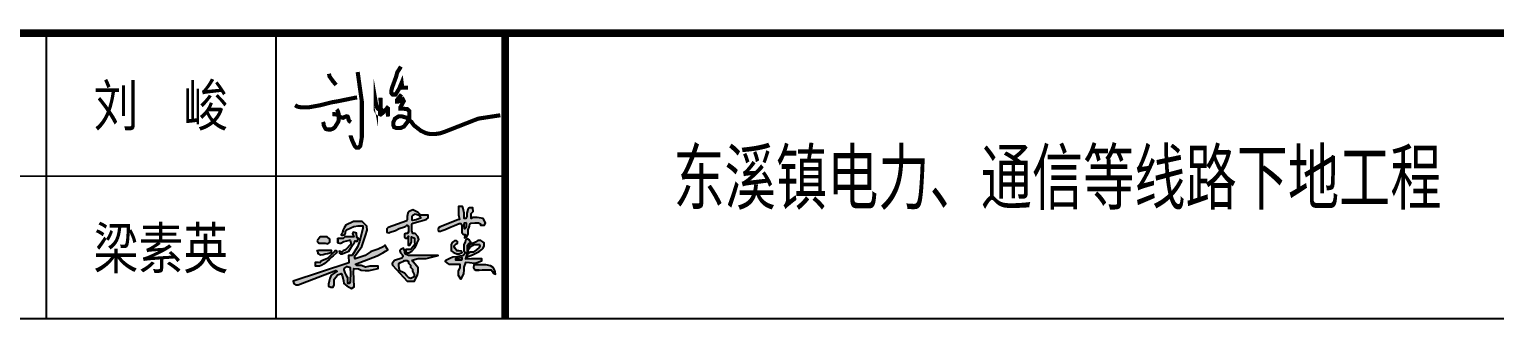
# Model space of a CAD drawing. Extents: x 1191 to 1768, y 184 to 583.
# Drawn here: x 1550 to 1632, y 184.1 to 200.5 of the extents above; entities that cross this region are included whole.
import ezdxf
from ezdxf.enums import TextEntityAlignment as Align

# ---------------------------------------------------------------- set-up
doc = ezdxf.new("R2010")
doc.units = 0
doc.header["$LTSCALE"] = 0.125
for name, color, linetype in [('pp-com', 7, 'Continuous'), ('PUB_TITLE', 4, 'Continuous'), ('TK', 7, 'Continuous')]:
    doc.layers.add(name, color=color, linetype=linetype)
doc.styles.add('统一文字', font='', dxfattribs={"width": 0.8})
doc.styles.get('统一文字').set_extended_font_data('SimSun')

# ---------------------------------------------------------------- blocks, each defined once
blk = doc.blocks.new('lsy')
h = blk.add_hatch(color=256)
h.dxf.hatch_style = 1
h.paths.add_polyline_path([(271583.4159265562, 16899.30655521783), (271591.7000793276, 16888.51000448217), (271602.1451455344, 16888.51000448217), (271620.8743645126, 16888.51000448217), (271632.3998874368, 16885.99056571705), (271642.1246491651, 16892.82862477645), (271642.1246491651, 16906.86428688891), (271629.8788217625, 16917.66083762457), (271612.2300595019, 16917.66083762457), (271598.1834709031, 16917.66083762457), (271583.4159265562, 16899.30655521783)], flags=17)
h.paths.add_polyline_path([(271591.6883564699, 16857.05750515609), (271639.3346090336, 16855.91865686409), (271648.2424343113, 16855.7057406103), (271648.2424343113, 16850.90725667961), (271648.2424343113, 16844.30129349901), (271630.6714171967, 16839.97331921465), (271621.2744526841, 16837.65872237052), (271611.7248021776, 16835.30651694342), (271599.2111747611, 16833.36735603405), (271588.4964828274, 16839.06218211859), (271588.4964828274, 16845.21243059507), (271584.1655381788, 16855.46294215997), (271591.6883564699, 16857.05750515609)], flags=17)
h.paths.add_polyline_path([(271590.4587589517, 16800.69094556867), (271599.2847682566, 16799.22119987762), (271600.5747540673, 16806.96772829945), (271619.8785728784, 16815.0215506808), (271634.5225863409, 16821.13123729422), (271656.6916023916, 16842.85931746603), (271662.3426710708, 16848.9399956413), (271667.419484548, 16854.40276218392), (271671.6154515079, 16854.40276218392), (271674.8034175312, 16848.50561972702), (271670.8912394102, 16842.71433061978), (271657.4158144893, 16830.55297426926), (271649.7021279451, 16823.591495029), (271638.4248722291, 16813.41395137282), (271615.3685290149, 16793.28024692915), (271605.6326956988, 16787.48983475851), (271594.043348327, 16782.39454097557), (271584.5393670853, 16782.39454097557), (271575.2678891878, 16782.39454097557), (271575.2678891878, 16790.73245388159), (271575.2678891878, 16796.75437730667), (271575.2678891878, 16800.92333375971), (271590.4587589517, 16800.69094556867)], flags=17)
h.paths.add_polyline_path([(271679.3538401267, 16912.11070607411), (271679.433620686, 16901.51672768604), (271679.5134012453, 16890.92274929798), (271687.3253833596, 16888.8517174322), (271693.22458586, 16888.8517174322), (271706.6172995072, 16896.65791446477), (271720.4880452405, 16900.16273762222), (271732.6049212086, 16901.91514920094), (271735.7935385018, 16901.91514920094), (271739.460187881, 16889.01102757576), (271739.460187881, 16884.39132572582), (271713.8131803227, 16857.13642944739), (271703.8253055661, 16852.78594712442), (271697.9345695741, 16846.89994886768), (271685.1286500815, 16851.25043119065), (271687.1775450986, 16842.54946654465), (271691.2753351331, 16838.96659603249), (271698.4464676935, 16838.96659603249), (271717.911621627, 16847.15601434605), (271729.7946239397, 16852.15545473537), (271739.6809683676, 16867.37291002716), (271747.5208414617, 16879.44035509488), (271755.3836798271, 16891.54314922315), (271759.1461223012, 16900.12941403256), (271765.1222167586, 16897.51073034241), (271768.9362334631, 16895.83945432608), (271775.2455572284, 16910.23795343673), (271766.4572385653, 16914.08893452662), (271765.8047054721, 16934.42172628397), (271749.669494394, 16938.77220860694), (271746.5961518682, 16931.60675989476), (271751.4624403515, 16922.64972977043), (271753.6374985493, 16918.64625528144), (271737.6320733503, 16918.04318196903), (271722.5213097808, 16918.04318196903), (271711.2523871861, 16918.04318196903), (271704.0812546258, 16910.8777332569), (271696.3975726762, 16910.8777332569), (271688.2019926073, 16910.8777332569), (271678.9869665286, 16910.8777332569), (271679.433620686, 16901.51672768604), (271679.5134012453, 16890.92274929798)], flags=17)
h.paths.add_polyline_path([(271702.666045194, 16924.95753451006), (271711.7655878452, 16929.28024717496), (271714.599914328, 16934.64622204582), (271714.599914328, 16944.18583036476), (271719.3730712197, 16950.44598822464), (271739.0642157988, 16960.1346757604), (271753.3849890136, 16965.79880906502), (271772.3297783195, 16968.63072956121), (271786.2031291322, 16968.63072956121), (271794.5569677801, 16968.63072956121), (271794.5569677801, 16956.55735917983), (271779.2026292784, 16896.49597351154), (271769.5775118406, 16871.49041953473), (271744.7901805132, 16831.97185763926), (271735.406032928, 16831.97185763926), (271728.4276762497, 16831.97185763926), (271730.5625388901, 16797.86925599916), (271472.5365795828, 16712.33900153294), (271476.5627299314, 16702.38547915308), (271487.1745212252, 16696.46264956036), (271496.2571308598, 16696.46264956036), (271661.0915816466, 16759.22821529792), (271667.7852823794, 16761.77703874691), (271675.5263270891, 16757.27264674718), (271662.8037701401, 16749.69386859844), (271648.4262278875, 16741.12922208172), (271642.4965242621, 16724.75788492284), (271639.5605996792, 16712.77893137879), (271636.2993511191, 16699.47261376273), (271636.3797976245, 16690.0428892448), (271646.6561849344, 16685.64242153731), (271657.1767984463, 16685.64242153731), (271661.5806853205, 16695.42143353977), (271661.5806853205, 16709.11187495594), (271661.5806853205, 16722.55765106913), (271671.1224402148, 16733.55882033776), (271678.0248592259, 16741.51696648018), (271686.2918180728, 16745.04902790015), (271695.0995918214, 16749.20512261684), (271699.3427673969, 16740.21280338636), (271704.6419979855, 16714.00108864496), (271707.0471958238, 16702.10419935489), (271720.5447057194, 16691.26533882314), (271741.8308102149, 16679.04171997611), (271754.8418797172, 16686.115967285), (271752.0466294267, 16757.61289813626), (271752.5396407198, 16767.47346523975), (271752.7640060538, 16771.96092721494), (271774.2503731719, 16770.67808377813), (271786.8322558286, 16763.28258537245), (271804.5949903168, 16761.80348569131), (271823.3450499309, 16761.5570665152), (271843.081783401, 16766.48720391083), (271865.8936744357, 16772.18550029941), (271865.8936744357, 16782.01745825051), (271842.8349521196, 16782.01745825051), (271827.0455653434, 16782.01745825051), (271806.5689892987, 16777.08732085489), (271786.092413254, 16784.72923843667), (271767.5891849214, 16784.72923843667), (271761.4210079639, 16792.12444453011), (271861.2789148939, 16830.50825050421), (271887.0392434099, 16843.57606695575), (271899.720770357, 16851.89205644757), (271909.9083717492, 16858.57263887883), (271896.5387760054, 16878.96069839514), (271888.6244342783, 16871.29603192839), (271866.034487499, 16860.20804593933), (271842.6519452856, 16852.68393017014), (271830.4153117628, 16848.74638367028), (271805.3986573388, 16831.30012422678), (271778.0531379544, 16822.58805171761), (271759.1297708972, 16816.5592122722), (271755.6056166415, 16827.62085442588), (271789.1514278427, 16873.72368466592), (271806.5891786648, 16924.80757835659), (271814.591741358, 16948.25108698606), (271813.3265654903, 16967.97127326071), (271798.662573053, 16981.43546504184), (271790.8996736857, 16988.56320779717), (271771.3170536686, 16988.56320548151), (271751.1048925363, 16988.5632030914), (271716.2293915477, 16971.9315188101), (271708.6994092879, 16959.25949306373), (271703.6983687909, 16950.84336248707), (271700.8001570107, 16939.06101305061), (271699.4816877121, 16933.70092649533), (271694.7101324379, 16927.82687096659), (271697.6304110776, 16925.45469881447), (271702.666045194, 16924.95753451006)])
h.paths.add_polyline_path([(271708.2878067288, 16773.68714546144), (271706.7377844336, 16764.65528341645), (271710.8700917712, 16752.26913899183), (271715.5188561173, 16742.97945759533), (271724.3044866903, 16729.77454672672), (271724.3044866903, 16711.45300328522), (271724.3044866903, 16704.22763057414), (271733.0849071042, 16704.22763057414), (271737.2172144419, 16711.96922661265), (271737.2172144419, 16724.09725937358), (271738.7665854673, 16741.38664847234), (271738.5086825981, 16755.57928223081), (271738.3161505216, 16766.17450071855), (271738.1562637149, 16774.97321977417), (271722.7551156649, 16779.83564006479), (271717.3319914409, 16779.83564006479), (271708.2878067288, 16773.68714546144)], flags=16)
h.paths.add_polyline_path([(271911.4800991653, 16960.40301835077), (271905.1784118841, 16955.15542991686), (271905.1784118841, 16947.54654361255), (271905.1784118841, 16938.88825654634), (271914.8940558342, 16936.00225829496), (271920.933281357, 16940.20015365479), (271945.3532964765, 16947.54654361255), (271961.8962024946, 16956.99202740629), (271987.3667159175, 16964.6009137106), (271993.7495844202, 16966.50768802352), (271998.3953199295, 16972.47229636146), (272005.4612393638, 16966.96876772016), (272005.4612393638, 16953.31883242744), (272005.4612393638, 16940.98735038232), (272000.2332035083, 16932.85376369709), (271993.6684031988, 16932.85376369709), (271986.5786793725, 16929.70526909915), (271986.5786793725, 16918.42318781599), (271991.5680578616, 16911.60149823921), (272001.5461635702, 16911.60149823921), (272006.0099672727, 16921.04698203295), (272003.7780654214, 16916.32424013608), (272003.7780654214, 16899.00751984754), (272003.9096219355, 16889.29953970719), (272004.038176275, 16879.81309972698), (272011.8107471238, 16879.91842877702), (272019.1389166217, 16893.75993141363), (272019.1389166217, 16906.3539098053), (272019.1389166217, 16918.16069146938), (272019.1389166217, 16918.16069146938), (272033.3183642744, 16911.3390018926), (272033.3183642744, 16903.46791155392), (272033.3183642744, 16893.4977273792), (272034.1064008194, 16883.00255051139), (272020.1894149252, 16865.82862472767), (272015.5824515651, 16860.1435110517), (272004.4345454523, 16859.53163553181), (271993.0194647133, 16858.90509558869), (271993.0194647133, 16851.13584481215), (271991.5680578616, 16844.05165888881), (272006.5348907895, 16844.05165888881), (272020.714338442, 16851.13584481215), (272035.4193608814, 16866.87831780175), (272041.1961246457, 16877.63569870399), (272046.1848518651, 16889.44248036807), (272053.0423062118, 16905.67196389798), (272048.026643063, 16919.42698787624), (272036.2106537758, 16933.59506741079), (272025.7069732806, 16933.59506741079), (272021.2431695781, 16945.92684176803), (272021.2431695781, 16976.71579242294), (272027.5500670183, 16981.17618412932), (272041.7295146708, 16985.11187545478), (272086.3657930066, 16997.50125886037), (272096.871883461, 17006.10164456611), (272096.871883461, 17017.90842623025), (272083.2173593252, 17017.90842623025), (272070.8764465212, 17017.90842623025), (272062.473762633, 17017.90842623025), (272049.6072750423, 17030.50240462186), (272037.2657109683, 17036.53718978335), (272025.7525017155, 17042.16692552382), (272009.1692774216, 17035.22529267485), (272002.8675901404, 17027.35391002399), (271998.6662481963, 17012.13642972754), (271998.6662481963, 16999.0177509549), (271997.0908263759, 16991.40886465058), (271911.4800991653, 16960.40301835077)])
h.paths.add_polyline_path([(272035.7410881981, 17022.34660221019), (272025.084359283, 17017.07416724012), (272020.9461905165, 17009.83768666582), (272020.9461905165, 17002.60091377929), (272020.9461905165, 16997.22529260616), (272025.084359283, 16995.05428997142), (272040.8105728815, 16998.05224379152), (272051.9844100749, 17003.42815727682), (272062.8482428094, 17005.70234611462), (272059.2271823212, 17012.83564048586), (272050.3295333303, 17017.6944537072), (272041.3283324298, 17021.41617250961), (272035.7410881981, 17022.34660221019)], flags=16)
h.paths.add_polyline_path([(271988.7558745545, 16851.20833823527), (271984.9010081823, 16859.91602606158), (271982.5809927305, 16865.1566669441), (271970.3416702112, 16859.73835685553), (271966.1314104719, 16853.21769222897), (271968.980064892, 16844.0078120603), (271975.5162093271, 16836.13730634598), (271979.6813752509, 16831.12181708771), (271979.6813752509, 16825.42026452598), (271974.3432722877, 16819.55940511759), (271940.2323614732, 16808.0180429219), (271929.9390411467, 16794.30480115494), (271932.0836728351, 16787.01950444491), (271999.8776101581, 16712.28960077284), (272012.7440977488, 16712.28960077284), (272026.8974946066, 16712.28960077284), (272033.7592739777, 16712.28960077284), (272047.4834839898, 16742.28784695396), (272050.4858380996, 16757.28697004449), (272050.4858380996, 16773.99991950468), (272036.3330925117, 16791.57051293016), (272027.3051945223, 16802.7786226269), (272021.8489815575, 16809.55249551615), (272021.8489815575, 16809.55249551615), (272050.0573025238, 16817.28317009442), (272086.5121336076, 16817.28317009442), (272142.2673473472, 16831.42494153185), (272005.0239446865, 16831.42494153185), (271991.0945846647, 16837.95782666502), (271987.8063230811, 16843.36326368147), (271987.8063230811, 16846.54303568375), (271988.7558745545, 16851.20833823527)])
h.paths.add_polyline_path([(271982.6625936323, 16805.25890816102), (271988.3078008826, 16807.86224052467), (271998.296326909, 16807.86224052467), (272005.9487479047, 16803.74882338772), (272005.9487479047, 16796.93941092293), (272014.6718565699, 16787.40623347217), (272014.6718565699, 16778.14549098251), (272023.9400781179, 16768.61231353175), (272023.9400781179, 16759.07913608104), (272032.1180739003, 16743.55385104858), (272032.1180739003, 16732.93093375373), (272016.8529593711, 16724.75963879598), (272006.4938607875, 16729.1177212359), (271998.0436341987, 16737.5614511547), (271986.1844826529, 16749.4114851941), (271974.0554110043, 16755.53835852421), (271965.5566967423, 16759.8313948967), (271962.6067379248, 16773.78740854259), (271960.4262863935, 16786.31678594026), (271960.4262863935, 16793.94321097597), (271967.7862872166, 16798.57372837694), (271982.6625936323, 16805.25890816102), (271985.4851972574, 16806.56057434285)], flags=16)
h.paths.add_polyline_path([(272151.399453492, 16963.94818059047), (272144.6920250805, 16960.03850504995), (272142.1768208349, 16951.10222909105), (272143.2950512051, 16943.56232846359), (272143.2950512051, 16943.56232846359), (272152.5176838622, 16943.56232846359), (272160.6227374189, 16946.91339540912), (272174.0251037387, 16952.45465759224), (272191.3040453608, 16959.59870540368), (272202.5687426633, 16964.25613974601), (272217.3309187246, 16970.35962072823), (272239.6162119021, 16979.57356469735), (272246.9811224426, 16979.57356469735), (272252.2909257088, 16973.44277283212), (272252.2909257088, 16959.75934690854), (272252.2909257088, 16937.69796130888), (272259.8371897153, 16928.76168535004), (272267.6621972271, 16928.76168535004), (272264.0294138812, 16912.56495921727), (272274.0902308635, 16917.870717777), (272281.0777053198, 16931.83359415416), (272281.0777053198, 16949.9853042133), (272287.2256929112, 16967.8575638188), (272288.9027128316, 16977.07299791905), (272294.2125160978, 16981.54128205456), (272311.8202483565, 16982.09959833737), (272328.9392306848, 16982.64241705125), (272338.6499620024, 16978.74853139184), (272338.6499620024, 16971.76723935932), (272356.8158325413, 16971.76723935932), (272361.5668462573, 16982.93736507377), (272350.9465884551, 17002.76460860565), (272322.7199009339, 17006.95344228757), (272301.1999905542, 17006.95344228757), (272294.4925621427, 17003.04376674705), (272294.4925621427, 17016.019797171), (272294.4925621427, 17025.79383986624), (272303.4468716125, 17035.00927396648), (272302.0492464672, 17052.60237543058), (272285.8532726777, 17051.31574042386), (272279.9705465375, 17043.66639178392), (272275.4989275965, 17027.74853148038), (272275.4989275965, 17012.66873022541), (272270.7479138804, 17002.61552938877), (272262.0840707736, 17002.61552938877), (272262.0840707736, 17028.02798193396), (272257.6124518327, 17048.97215034364), (272255.5108976351, 17058.81540971279), (272236.6513310032, 17058.81540971279), (272236.6513310032, 17049.80991708004), (272236.6513310032, 17036.40564929787), (272236.6513310032, 17019.09170597512), (272240.564160394, 16998.42669570685), (272232.5285535692, 16996.9051886692), (272151.399453492, 16963.94818059047)])
h.paths.add_polyline_path([(272272.7375433393, 16982.16939608482), (272262.8271696976, 16981.78331654787), (272260.7346395989, 16974.301293734), (272260.2943811655, 16967.69942292402), (272263.0472989142, 16956.25627762423), (272267.3417724501, 16956.25627762423), (272270.9758583357, 16960.54742057261), (272272.7375433393, 16968.46966554457), (272272.7375433393, 16975.51175851253), (272272.7375433393, 16982.16939608482), (272272.7375433393, 16982.16939608482)], flags=16)
h.paths.add_polyline_path([(272226.3951330593, 16899.72982326889), (272217.4785972422, 16898.93034942937), (272213.5918186462, 16896.41734153242), (272206.5046998994, 16891.50591211696), (272201.8181619007, 16882.59652887954), (272201.8181619007, 16877.11392144492), (272201.857238093, 16853.28667790577), (272211.5110114052, 16847.44043410686), (272218.1181174157, 16843.43922636216), (272229.3564571672, 16839.25569278834), (272239.8881422668, 16839.25569278834), (272253.637751804, 16845.10193658731), (272250.712923692, 16851.98075414731), (272238.1329699619, 16852.70205352589), (272227.9514317536, 16853.28583446343), (272221.1654359874, 16863.5176045539), (272215.6530794809, 16871.82901033324), (272215.6530794809, 16876.96396529145), (272220.2875242, 16881.64096033061), (272225.5530411149, 16885.14899892214), (272231.8302604245, 16889.33106270458), (272231.8302604245, 16895.67223776027), (272226.3951330593, 16899.72982326889)], flags=17)
h.paths.add_polyline_path([(272271.4721259782, 16907.12561398675), (272278.0831664486, 16908.22646169405), (272285.2445299607, 16903.45592675416), (272291.3045961195, 16895.56583612307), (272293.5084933662, 16891.52929709211), (272285.264398874, 16887.02812987581), (272285.264398874, 16887.02812987581), (272276.6139016173, 16877.03382790484), (272275.8792692017, 16867.12561391445), (272275.7268720518, 16841.92362614599), (272275.7268720518, 16841.92362614599), (272275.7268720518, 16841.92362614599), (272268.8917947454, 16816.92421072518), (272268.8917947454, 16816.92421072518), (272296.3714757234, 16817.81956296298), (272319.0721383809, 16817.81956296298), (272342.6682971124, 16817.81956296298), (272342.6682971124, 16817.81956296298), (272342.6682971124, 16806.17998387152), (272322.6560764864, 16797.5249122394), (272309.5141017398, 16795.43575701781), (272287.4106535549, 16798.12181373127), (272268.8917947454, 16799.91251820687), (272268.8917947454, 16799.91251820687), (272261.0166394534, 16777.07416680636), (272260.4168199014, 16763.88737929345), (272259.5174162082, 16747.70380720927), (272250.219236246, 16728.82307054842), (272247.0289554612, 16722.3449370194), (272236.1224998672, 16739.91164116183), (272236.1224998672, 16748.00342720398), (272236.1224998672, 16759.69182243117), (272244.2203894553, 16776.17501451005), (272244.2203894553, 16789.96104201232), (272207.3285562875, 16789.96104201232), (272195.330862706, 16789.96104201232), (272184.5334594985, 16798.3527403613), (272174.6292606186, 16806.05024389906), (272178.2432423066, 16810.70027013301), (272178.2432423066, 16810.70027013301), (272196.8307372211, 16819.33140160941), (272210.6557639843, 16825.75107377106), (272230.4232372175, 16826.82394766214), (272243.3203344922, 16829.52111223876), (272253.1639024545, 16831.57969350322), (272258.017541693, 16833.41734141856), (272267.9155412072, 16845.70468432293), (272262.2185432892, 16850.29386874333), (272262.2185432892, 16860.38986412151), (272262.2185432892, 16881.06919768709), (272269.4154157225, 16894.66492995369), (272271.4721259782, 16907.12561398675)])
h.paths.add_polyline_path([(272249.4194768433, 16820.36267901555), (272232.4493377893, 16817.51701984642), (272222.8866476825, 16815.9134880959), (272222.2439388953, 16812.06247438199), (272230.4317037259, 16811.46966526081), (272243.4857570397, 16811.46966526081), (272251.31792852, 16811.46966526081), (272253.3355625834, 16815.85697891971), (272253.3355625834, 16820.87816369285), (272249.4194768433, 16820.36267901555)], flags=16)
h.paths.add_polyline_path([(272274.0205449871, 16823.90930281614), (272300.4562403605, 16835.01365828788), (272306.4508496976, 16837.5317033801), (272322.6443536287, 16845.12649081124), (272332.3008696211, 16849.65541713874), (272344.4436587834, 16858.74034643365), (272350.8664822608, 16864.96367295762), (272355.3433113607, 16876.24341574323), (272355.3433113607, 16890.63511410309), (272347.9468394247, 16895.30246283999), (272339.4733054188, 16900.64946321823), (272325.5639964648, 16900.64946321823), (272314.0801548123, 16893.16332223394), (272298.1201353296, 16886.16215297254), (272288.159097928, 16881.79255248781), (272286.8316746387, 16876.82687087439), (272279.8800200252, 16870.95958059776), (272277.5224230887, 16836.94116486836), (272274.0205449871, 16823.90930281614)])
h.paths.add_polyline_path([(272285.0198418549, 16864.29077029636), (272288.2742374051, 16869.07270541164), (272301.4826416786, 16877.48866567243), (272309.3056639037, 16882.47323782835), (272321.7736058098, 16883.22704627324), (272333.4508746144, 16883.22704627324), (272335.5564301104, 16875.76723918581), (272332.3020345602, 16868.11625992617), (272319.0936302867, 16857.97887317883), (272304.3913582562, 16846.69495011352), (272290.1883195589, 16846.69495011352), (272281.956919647, 16843.05925900396), (272281.956919647, 16843.05925900396), (272280.2343108357, 16852.04932040576), (272280.2343108357, 16857.40506434994), (272285.0198418549, 16864.29077029636), (272285.0198418549, 16864.29077029636)], flags=16)
h.paths.add_polyline_path([(272315.6562279025, 16763.40535649227), (272331.6175499247, 16764.36209428991), (272346.2872739203, 16765.24141239452), (272364.1790897138, 16765.3191243998), (272379.1823937544, 16765.3191243998), (272386.8439325283, 16765.3191243998), (272392.5900866087, 16757.6637604573), (272398.1444858056, 16750.26386363253), (272406.6366752075, 16745.54245087679), (272406.6366752075, 16745.54245087679), (272404.0823947696, 16762.44832638238), (272396.7399782329, 16775.5263737606), (272383.9711811231, 16783.50065030233), (272361.9439315132, 16787.96630362811), (272335.7674415489, 16787.96630362811), (272312.7828252273, 16787.96630362811), (272307.6749156213, 16787.96630362811), (272306.079304435, 16775.20746116136), (272307.9946891285, 16769.14666021499), (272315.6562279025, 16763.40535649227), (272331.6175499247, 16764.36209428991)])
for points in [[(272151.399453492, 16963.94818059047), (272144.6920250805, 16960.03850504995), (272142.1768208349, 16951.10222909105), (272143.2950512051, 16943.56232846359), (272143.2950512051, 16943.56232846359), (272152.5176838622, 16943.56232846359), (272160.6227374189, 16946.91339540912), (272174.0251037387, 16952.45465759224), (272191.3040453608, 16959.59870540368), (272202.5687426633, 16964.25613974601), (272217.3309187246, 16970.35962072823), (272239.6162119021, 16979.57356469735), (272246.9811224426, 16979.57356469735), (272252.2909257088, 16973.44277283212), (272252.2909257088, 16959.75934690854), (272252.2909257088, 16937.69796130888), (272259.8371897153, 16928.76168535004), (272267.6621972271, 16928.76168535004), (272264.0294138812, 16912.56495921727), (272274.0902308635, 16917.870717777), (272281.0777053198, 16931.83359415416), (272281.0777053198, 16949.9853042133), (272287.2256929112, 16967.8575638188), (272288.9027128316, 16977.07299791905), (272294.2125160978, 16981.54128205456), (272311.8202483565, 16982.09959833737), (272328.9392306848, 16982.64241705125), (272338.6499620024, 16978.74853139184), (272338.6499620024, 16971.76723935932), (272356.8158325413, 16971.76723935932), (272361.5668462573, 16982.93736507377), (272350.9465884551, 17002.76460860565), (272322.7199009339, 17006.95344228757), (272301.1999905542, 17006.95344228757), (272294.4925621427, 17003.04376674705), (272294.4925621427, 17016.019797171), (272294.4925621427, 17025.79383986624), (272303.4468716125, 17035.00927396648), (272302.0492464672, 17052.60237543058), (272285.8532726777, 17051.31574042386), (272279.9705465375, 17043.66639178392), (272275.4989275965, 17027.74853148038), (272275.4989275965, 17012.66873022541), (272270.7479138804, 17002.61552938877), (272262.0840707736, 17002.61552938877), (272262.0840707736, 17028.02798193396), (272257.6124518327, 17048.97215034364), (272255.5108976351, 17058.81540971279), (272236.6513310032, 17058.81540971279), (272236.6513310032, 17049.80991708004), (272236.6513310032, 17036.40564929787), (272236.6513310032, 17019.09170597512), (272240.564160394, 16998.42669570685), (272232.5285535692, 16996.9051886692), (272151.399453492, 16963.94818059047)], [(271702.666045194, 16924.95753451006), (271711.7655878452, 16929.28024717496), (271714.599914328, 16934.64622204582), (271714.599914328, 16944.18583036476), (271719.3730712197, 16950.44598822464), (271739.0642157988, 16960.1346757604), (271753.3849890136, 16965.79880906502), (271772.3297783195, 16968.63072956121), (271786.2031291322, 16968.63072956121), (271794.5569677801, 16968.63072956121), (271794.5569677801, 16956.55735917983), (271779.2026292784, 16896.49597351154), (271769.5775118406, 16871.49041953473), (271744.7901805132, 16831.97185763926), (271735.406032928, 16831.97185763926), (271728.4276762497, 16831.97185763926), (271730.5625388901, 16797.86925599916), (271472.5365795828, 16712.33900153294), (271476.5627299314, 16702.38547915308), (271487.1745212252, 16696.46264956036), (271496.2571308598, 16696.46264956036), (271661.0915816466, 16759.22821529792), (271667.7852823794, 16761.77703874691), (271675.5263270891, 16757.27264674718), (271662.8037701401, 16749.69386859844), (271648.4262278875, 16741.12922208172), (271642.4965242621, 16724.75788492284), (271639.5605996792, 16712.77893137879), (271636.2993511191, 16699.47261376273), (271636.3797976245, 16690.0428892448), (271646.6561849344, 16685.64242153731), (271657.1767984463, 16685.64242153731), (271661.5806853205, 16695.42143353977), (271661.5806853205, 16709.11187495594), (271661.5806853205, 16722.55765106913), (271671.1224402148, 16733.55882033776), (271678.0248592259, 16741.51696648018), (271686.2918180728, 16745.04902790015), (271695.0995918214, 16749.20512261684), (271699.3427673969, 16740.21280338636), (271704.6419979855, 16714.00108864496), (271707.0471958238, 16702.10419935489), (271720.5447057194, 16691.26533882314), (271741.8308102149, 16679.04171997611), (271754.8418797172, 16686.115967285), (271752.0466294267, 16757.61289813626), (271752.5396407198, 16767.47346523975), (271752.7640060538, 16771.96092721494), (271774.2503731719, 16770.67808377813), (271786.8322558286, 16763.28258537245), (271804.5949903168, 16761.80348569131), (271823.3450499309, 16761.5570665152), (271843.081783401, 16766.48720391083), (271865.8936744357, 16772.18550029941), (271865.8936744357, 16782.01745825051), (271842.8349521196, 16782.01745825051), (271827.0455653434, 16782.01745825051), (271806.5689892987, 16777.08732085489), (271786.092413254, 16784.72923843667), (271767.5891849214, 16784.72923843667), (271761.4210079639, 16792.12444453011), (271861.2789148939, 16830.50825050421), (271887.0392434099, 16843.57606695575), (271899.720770357, 16851.89205644757), (271909.9083717492, 16858.57263887883), (271896.5387760054, 16878.96069839514), (271888.6244342783, 16871.29603192839), (271866.034487499, 16860.20804593933), (271842.6519452856, 16852.68393017014), (271830.4153117628, 16848.74638367028), (271805.3986573388, 16831.30012422678), (271778.0531379544, 16822.58805171761), (271759.1297708972, 16816.5592122722), (271755.6056166415, 16827.62085442588), (271789.1514278427, 16873.72368466592), (271806.5891786648, 16924.80757835659), (271814.591741358, 16948.25108698606), (271813.3265654903, 16967.97127326071), (271798.662573053, 16981.43546504184), (271790.8996736857, 16988.56320779717), (271771.3170536686, 16988.56320548151), (271751.1048925363, 16988.5632030914), (271716.2293915477, 16971.9315188101), (271708.6994092879, 16959.25949306373), (271703.6983687909, 16950.84336248707), (271700.8001570107, 16939.06101305061), (271699.4816877121, 16933.70092649533), (271694.7101324379, 16927.82687096659), (271697.6304110776, 16925.45469881447), (271702.666045194, 16924.95753451006)], [(271911.4800991653, 16960.40301835077), (271905.1784118841, 16955.15542991686), (271905.1784118841, 16947.54654361255), (271905.1784118841, 16938.88825654634), (271914.8940558342, 16936.00225829496), (271920.933281357, 16940.20015365479), (271945.3532964765, 16947.54654361255), (271961.8962024946, 16956.99202740629), (271987.3667159175, 16964.6009137106), (271993.7495844202, 16966.50768802352), (271998.3953199295, 16972.47229636146), (272005.4612393638, 16966.96876772016), (272005.4612393638, 16953.31883242744), (272005.4612393638, 16940.98735038232), (272000.2332035083, 16932.85376369709), (271993.6684031988, 16932.85376369709), (271986.5786793725, 16929.70526909915), (271986.5786793725, 16918.42318781599), (271991.5680578616, 16911.60149823921), (272001.5461635702, 16911.60149823921), (272006.0099672727, 16921.04698203295), (272003.7780654214, 16916.32424013608), (272003.7780654214, 16899.00751984754), (272003.9096219355, 16889.29953970719), (272004.038176275, 16879.81309972698), (272011.8107471238, 16879.91842877702), (272019.1389166217, 16893.75993141363), (272019.1389166217, 16906.3539098053), (272019.1389166217, 16918.16069146938), (272019.1389166217, 16918.16069146938), (272033.3183642744, 16911.3390018926), (272033.3183642744, 16903.46791155392), (272033.3183642744, 16893.4977273792), (272034.1064008194, 16883.00255051139), (272020.1894149252, 16865.82862472767), (272015.5824515651, 16860.1435110517), (272004.4345454523, 16859.53163553181), (271993.0194647133, 16858.90509558869), (271993.0194647133, 16851.13584481215), (271991.5680578616, 16844.05165888881), (272006.5348907895, 16844.05165888881), (272020.714338442, 16851.13584481215), (272035.4193608814, 16866.87831780175), (272041.1961246457, 16877.63569870399), (272046.1848518651, 16889.44248036807), (272053.0423062118, 16905.67196389798), (272048.026643063, 16919.42698787624), (272036.2106537758, 16933.59506741079), (272025.7069732806, 16933.59506741079), (272021.2431695781, 16945.92684176803), (272021.2431695781, 16976.71579242294), (272027.5500670183, 16981.17618412932), (272041.7295146708, 16985.11187545478), (272086.3657930066, 16997.50125886037), (272096.871883461, 17006.10164456611), (272096.871883461, 17017.90842623025), (272083.2173593252, 17017.90842623025), (272070.8764465212, 17017.90842623025), (272062.473762633, 17017.90842623025), (272049.6072750423, 17030.50240462186), (272037.2657109683, 17036.53718978335), (272025.7525017155, 17042.16692552382), (272009.1692774216, 17035.22529267485), (272002.8675901404, 17027.35391002399), (271998.6662481963, 17012.13642972754), (271998.6662481963, 16999.0177509549), (271997.0908263759, 16991.40886465058), (271911.4800991653, 16960.40301835077)], [(272035.7410881981, 17022.34660221019), (272025.084359283, 17017.07416724012), (272020.9461905165, 17009.83768666582), (272020.9461905165, 17002.60091377929), (272020.9461905165, 16997.22529260616), (272025.084359283, 16995.05428997142), (272040.8105728815, 16998.05224379152), (272051.9844100749, 17003.42815727682), (272062.8482428094, 17005.70234611462), (272059.2271823212, 17012.83564048586), (272050.3295333303, 17017.6944537072), (272041.3283324298, 17021.41617250961), (272035.7410881981, 17022.34660221019)], [(271679.3538401267, 16912.11070607411), (271679.433620686, 16901.51672768604), (271679.5134012453, 16890.92274929798), (271687.3253833596, 16888.8517174322), (271693.22458586, 16888.8517174322), (271706.6172995072, 16896.65791446477), (271720.4880452405, 16900.16273762222), (271732.6049212086, 16901.91514920094), (271735.7935385018, 16901.91514920094), (271739.460187881, 16889.01102757576), (271739.460187881, 16884.39132572582), (271713.8131803227, 16857.13642944739), (271703.8253055661, 16852.78594712442), (271697.9345695741, 16846.89994886768), (271685.1286500815, 16851.25043119065), (271687.1775450986, 16842.54946654465), (271691.2753351331, 16838.96659603249), (271698.4464676935, 16838.96659603249), (271717.911621627, 16847.15601434605), (271729.7946239397, 16852.15545473537), (271739.6809683676, 16867.37291002716), (271747.5208414617, 16879.44035509488), (271755.3836798271, 16891.54314922315), (271759.1461223012, 16900.12941403256), (271765.1222167586, 16897.51073034241), (271768.9362334631, 16895.83945432608), (271775.2455572284, 16910.23795343673), (271766.4572385653, 16914.08893452662), (271765.8047054721, 16934.42172628397), (271749.669494394, 16938.77220860694), (271746.5961518682, 16931.60675989476), (271751.4624403515, 16922.64972977043), (271753.6374985493, 16918.64625528144), (271737.6320733503, 16918.04318196903), (271722.5213097808, 16918.04318196903), (271711.2523871861, 16918.04318196903), (271704.0812546258, 16910.8777332569), (271696.3975726762, 16910.8777332569), (271688.2019926073, 16910.8777332569), (271678.9869665286, 16910.8777332569), (271679.433620686, 16901.51672768604), (271679.5134012453, 16890.92274929798)], [(272272.7375433393, 16982.16939608482), (272262.8271696976, 16981.78331654787), (272260.7346395989, 16974.301293734), (272260.2943811655, 16967.69942292402), (272263.0472989142, 16956.25627762423), (272267.3417724501, 16956.25627762423), (272270.9758583357, 16960.54742057261), (272272.7375433393, 16968.46966554457), (272272.7375433393, 16975.51175851253), (272272.7375433393, 16982.16939608482), (272272.7375433393, 16982.16939608482)], [(271590.4587589517, 16800.69094556867), (271599.2847682566, 16799.22119987762), (271600.5747540673, 16806.96772829945), (271619.8785728784, 16815.0215506808), (271634.5225863409, 16821.13123729422), (271656.6916023916, 16842.85931746603), (271662.3426710708, 16848.9399956413), (271667.419484548, 16854.40276218392), (271671.6154515079, 16854.40276218392), (271674.8034175312, 16848.50561972702), (271670.8912394102, 16842.71433061978), (271657.4158144893, 16830.55297426926), (271649.7021279451, 16823.591495029), (271638.4248722291, 16813.41395137282), (271615.3685290149, 16793.28024692915), (271605.6326956988, 16787.48983475851), (271594.043348327, 16782.39454097557), (271584.5393670853, 16782.39454097557), (271575.2678891878, 16782.39454097557), (271575.2678891878, 16790.73245388159), (271575.2678891878, 16796.75437730667), (271575.2678891878, 16800.92333375971), (271590.4587589517, 16800.69094556867)], [(271583.4159265562, 16899.30655521783), (271591.7000793276, 16888.51000448217), (271602.1451455344, 16888.51000448217), (271620.8743645126, 16888.51000448217), (271632.3998874368, 16885.99056571705), (271642.1246491651, 16892.82862477645), (271642.1246491651, 16906.86428688891), (271629.8788217625, 16917.66083762457), (271612.2300595019, 16917.66083762457), (271598.1834709031, 16917.66083762457), (271583.4159265562, 16899.30655521783)], [(271591.6883564699, 16857.05750515609), (271639.3346090336, 16855.91865686409), (271648.2424343113, 16855.7057406103), (271648.2424343113, 16850.90725667961), (271648.2424343113, 16844.30129349901), (271630.6714171967, 16839.97331921465), (271621.2744526841, 16837.65872237052), (271611.7248021776, 16835.30651694342), (271599.2111747611, 16833.36735603405), (271588.4964828274, 16839.06218211859), (271588.4964828274, 16845.21243059507), (271584.1655381788, 16855.46294215997), (271591.6883564699, 16857.05750515609)], [(271988.7558745545, 16851.20833823527), (271984.9010081823, 16859.91602606158), (271982.5809927305, 16865.1566669441), (271970.3416702112, 16859.73835685553), (271966.1314104719, 16853.21769222897), (271968.980064892, 16844.0078120603), (271975.5162093271, 16836.13730634598), (271979.6813752509, 16831.12181708771), (271979.6813752509, 16825.42026452598), (271974.3432722877, 16819.55940511759), (271940.2323614732, 16808.0180429219), (271929.9390411467, 16794.30480115494), (271932.0836728351, 16787.01950444491), (271999.8776101581, 16712.28960077284), (272012.7440977488, 16712.28960077284), (272026.8974946066, 16712.28960077284), (272033.7592739777, 16712.28960077284), (272047.4834839898, 16742.28784695396), (272050.4858380996, 16757.28697004449), (272050.4858380996, 16773.99991950468), (272036.3330925117, 16791.57051293016), (272027.3051945223, 16802.7786226269), (272021.8489815575, 16809.55249551615), (272021.8489815575, 16809.55249551615), (272050.0573025238, 16817.28317009442), (272086.5121336076, 16817.28317009442), (272142.2673473472, 16831.42494153185), (272005.0239446865, 16831.42494153185), (271991.0945846647, 16837.95782666502), (271987.8063230811, 16843.36326368147), (271987.8063230811, 16846.54303568375), (271988.7558745545, 16851.20833823527)], [(272271.4721259782, 16907.12561398675), (272278.0831664486, 16908.22646169405), (272285.2445299607, 16903.45592675416), (272291.3045961195, 16895.56583612307), (272293.5084933662, 16891.52929709211), (272285.264398874, 16887.02812987581), (272285.264398874, 16887.02812987581), (272276.6139016173, 16877.03382790484), (272275.8792692017, 16867.12561391445), (272275.7268720518, 16841.92362614599), (272275.7268720518, 16841.92362614599), (272275.7268720518, 16841.92362614599), (272268.8917947454, 16816.92421072518), (272268.8917947454, 16816.92421072518), (272296.3714757234, 16817.81956296298), (272319.0721383809, 16817.81956296298), (272342.6682971124, 16817.81956296298), (272342.6682971124, 16817.81956296298), (272342.6682971124, 16806.17998387152), (272322.6560764864, 16797.5249122394), (272309.5141017398, 16795.43575701781), (272287.4106535549, 16798.12181373127), (272268.8917947454, 16799.91251820687), (272268.8917947454, 16799.91251820687), (272261.0166394534, 16777.07416680636), (272260.4168199014, 16763.88737929345), (272259.5174162082, 16747.70380720927), (272250.219236246, 16728.82307054842), (272247.0289554612, 16722.3449370194), (272236.1224998672, 16739.91164116183), (272236.1224998672, 16748.00342720398), (272236.1224998672, 16759.69182243117), (272244.2203894553, 16776.17501451005), (272244.2203894553, 16789.96104201232), (272207.3285562875, 16789.96104201232), (272195.330862706, 16789.96104201232), (272184.5334594985, 16798.3527403613), (272174.6292606186, 16806.05024389906), (272178.2432423066, 16810.70027013301), (272178.2432423066, 16810.70027013301), (272196.8307372211, 16819.33140160941), (272210.6557639843, 16825.75107377106), (272230.4232372175, 16826.82394766214), (272243.3203344922, 16829.52111223876), (272253.1639024545, 16831.57969350322), (272258.017541693, 16833.41734141856), (272267.9155412072, 16845.70468432293), (272262.2185432892, 16850.29386874333), (272262.2185432892, 16860.38986412151), (272262.2185432892, 16881.06919768709), (272269.4154157225, 16894.66492995369), (272271.4721259782, 16907.12561398675)], [(272226.3951330593, 16899.72982326889), (272217.4785972422, 16898.93034942937), (272213.5918186462, 16896.41734153242), (272206.5046998994, 16891.50591211696), (272201.8181619007, 16882.59652887954), (272201.8181619007, 16877.11392144492), (272201.857238093, 16853.28667790577), (272211.5110114052, 16847.44043410686), (272218.1181174157, 16843.43922636216), (272229.3564571672, 16839.25569278834), (272239.8881422668, 16839.25569278834), (272253.637751804, 16845.10193658731), (272250.712923692, 16851.98075414731), (272238.1329699619, 16852.70205352589), (272227.9514317536, 16853.28583446343), (272221.1654359874, 16863.5176045539), (272215.6530794809, 16871.82901033324), (272215.6530794809, 16876.96396529145), (272220.2875242, 16881.64096033061), (272225.5530411149, 16885.14899892214), (272231.8302604245, 16889.33106270458), (272231.8302604245, 16895.67223776027), (272226.3951330593, 16899.72982326889)], [(272274.0205449871, 16823.90930281614), (272300.4562403605, 16835.01365828788), (272306.4508496976, 16837.5317033801), (272322.6443536287, 16845.12649081124), (272332.3008696211, 16849.65541713874), (272344.4436587834, 16858.74034643365), (272350.8664822608, 16864.96367295762), (272355.3433113607, 16876.24341574323), (272355.3433113607, 16890.63511410309), (272347.9468394247, 16895.30246283999), (272339.4733054188, 16900.64946321823), (272325.5639964648, 16900.64946321823), (272314.0801548123, 16893.16332223394), (272298.1201353296, 16886.16215297254), (272288.159097928, 16881.79255248781), (272286.8316746387, 16876.82687087439), (272279.8800200252, 16870.95958059776), (272277.5224230887, 16836.94116486836), (272274.0205449871, 16823.90930281614)], [(272285.0198418549, 16864.29077029636), (272288.2742374051, 16869.07270541164), (272301.4826416786, 16877.48866567243), (272309.3056639037, 16882.47323782835), (272321.7736058098, 16883.22704627324), (272333.4508746144, 16883.22704627324), (272335.5564301104, 16875.76723918581), (272332.3020345602, 16868.11625992617), (272319.0936302867, 16857.97887317883), (272304.3913582562, 16846.69495011352), (272290.1883195589, 16846.69495011352), (272281.956919647, 16843.05925900396), (272281.956919647, 16843.05925900396), (272280.2343108357, 16852.04932040576), (272280.2343108357, 16857.40506434994), (272285.0198418549, 16864.29077029636), (272285.0198418549, 16864.29077029636)], [(271982.6625936323, 16805.25890816102), (271988.3078008826, 16807.86224052467), (271998.296326909, 16807.86224052467), (272005.9487479047, 16803.74882338772), (272005.9487479047, 16796.93941092293), (272014.6718565699, 16787.40623347217), (272014.6718565699, 16778.14549098251), (272023.9400781179, 16768.61231353175), (272023.9400781179, 16759.07913608104), (272032.1180739003, 16743.55385104858), (272032.1180739003, 16732.93093375373), (272016.8529593711, 16724.75963879598), (272006.4938607875, 16729.1177212359), (271998.0436341987, 16737.5614511547), (271986.1844826529, 16749.4114851941), (271974.0554110043, 16755.53835852421), (271965.5566967423, 16759.8313948967), (271962.6067379248, 16773.78740854259), (271960.4262863935, 16786.31678594026), (271960.4262863935, 16793.94321097597), (271967.7862872166, 16798.57372837694), (271982.6625936323, 16805.25890816102), (271985.4851972574, 16806.56057434285)], [(272249.4194768433, 16820.36267901555), (272232.4493377893, 16817.51701984642), (272222.8866476825, 16815.9134880959), (272222.2439388953, 16812.06247438199), (272230.4317037259, 16811.46966526081), (272243.4857570397, 16811.46966526081), (272251.31792852, 16811.46966526081), (272253.3355625834, 16815.85697891971), (272253.3355625834, 16820.87816369285), (272249.4194768433, 16820.36267901555)], [(272315.6562279025, 16763.40535649227), (272331.6175499247, 16764.36209428991), (272346.2872739203, 16765.24141239452), (272364.1790897138, 16765.3191243998), (272379.1823937544, 16765.3191243998), (272386.8439325283, 16765.3191243998), (272392.5900866087, 16757.6637604573), (272398.1444858056, 16750.26386363253), (272406.6366752075, 16745.54245087679), (272406.6366752075, 16745.54245087679), (272404.0823947696, 16762.44832638238), (272396.7399782329, 16775.5263737606), (272383.9711811231, 16783.50065030233), (272361.9439315132, 16787.96630362811), (272335.7674415489, 16787.96630362811), (272312.7828252273, 16787.96630362811), (272307.6749156213, 16787.96630362811), (272306.079304435, 16775.20746116136), (272307.9946891285, 16769.14666021499), (272315.6562279025, 16763.40535649227), (272331.6175499247, 16764.36209428991)], [(271708.2878067288, 16773.68714546144), (271706.7377844336, 16764.65528341645), (271710.8700917712, 16752.26913899183), (271715.5188561173, 16742.97945759533), (271724.3044866903, 16729.77454672672), (271724.3044866903, 16711.45300328522), (271724.3044866903, 16704.22763057414), (271733.0849071042, 16704.22763057414), (271737.2172144419, 16711.96922661265), (271737.2172144419, 16724.09725937358), (271738.7665854673, 16741.38664847234), (271738.5086825981, 16755.57928223081), (271738.3161505216, 16766.17450071855), (271738.1562637149, 16774.97321977417), (271722.7551156649, 16779.83564006479), (271717.3319914409, 16779.83564006479), (271708.2878067288, 16773.68714546144)]]:
    blk.add_lwpolyline(points, close=True)
blk = doc.blocks.new('esrfesf')
at = {"layer": 'TK', "linetype": 'Continuous', "ltscale": 0.055, "const_width": 0.05}
for points in [[(2054.151260112743, -333.1643271941648), (2054.132911085071, -333.1931185410776), (2054.105793472893, -333.2356686202209), (2054.091884111484, -333.2899462097284), (2054.06395560666, -333.3649766853978), (2054.045713187294, -333.4139853026144), (2054.034267606032, -333.4574549429144), (2054.034267606032, -333.4888534296424), (2054.049097642092, -333.5063012114879), (2054.071803516516, -333.5063012114879), (2054.085767768927, -333.5063012114879), (2054.103223084443, -333.4775098645769), (2054.117974221099, -333.4531788754049), (2054.129695092185, -333.433846101659), (2054.154751175844, -333.4216819763988), (2054.180920184866, -333.4216819763988), (2054.198403428887, -333.4216819763988), (2054.21845609535, -333.4216819763988), (2054.23767090667, -333.4216819763988), (2054.180920184866, -333.4216819763988), (2054.167835680355, -333.4216819763988), (2054.159973806247, -333.3614921427597), (2054.129695092185, -333.433846101659)], [(2053.271428425243, -333.2517791869395), (2053.278913264534, -333.2854589210074), (2053.291313520676, -333.3027061536359), (2053.30441503477, -333.3209287499089), (2053.322129842744, -333.3455678711159), (2053.347421886872, -333.3754679162921), (2053.358850399552, -333.3889786093658)], [(2053.622182517338, -333.2306839162156), (2053.629136715041, -333.2801067637884), (2053.637814895494, -333.3417817992252), (2053.646752548584, -333.40530088298), (2053.65838791622, -333.4879923774834), (2053.673041585526, -333.5921346661354), (2053.673041585526, -333.6506715788055), (2053.673041585526, -333.7131050568059), (2053.673041585526, -333.8294862740786), (2053.673041585526, -333.925724829407), (2053.673041585526, -334.0282681507324), (2053.662064422228, -334.0932962342231), (2053.655372343449, -334.1329397236834), (2053.633437704782, -334.1565945807197), (2053.605676770989, -334.1565945807197), (2053.586573673685, -334.1366524679925), (2053.569230072189, -334.0984979795285), (2053.552598475074, -334.0619098417972), (2053.53711229164, -334.0161223888008), (2053.53711229164, -334.0065837666843)], [(2053.900657638947, -333.5447063864722), (2053.901746850635, -333.5774084431087), (2053.902657660716, -333.6047542411436), (2053.903820842797, -333.6396771553271), (2053.904654882424, -333.6647180279376), (2053.905288967609, -333.6837555482446), (2053.896272863691, -333.697299271671), (2053.883307787262, -333.6886683750778), (2053.866321224092, -333.677360360736), (2053.854826962532, -333.6547953720728), (2053.8482916924, -333.6291752096495), (2053.846113269024, -333.6166408836107), (2053.843902910339, -333.6039228065213), (2053.843902910339, -333.6498819162662), (2053.843902910339, -333.6945793229206), (2053.854826962532, -333.7212774373838), (2053.879934688368, -333.7408936576358), (2053.903366703915, -333.7507080349242), (2053.917554384367, -333.7392641952501), (2053.934854984225, -333.7253094623593), (2053.948080240141, -333.7032906795175), (2053.970450972505, -333.6869459183636), (2053.983549441269, -333.670049646862), (2053.990864103704, -333.6757201805895), (2053.990864103704, -333.697299271671), (2053.990864103704, -333.7147345191916), (2053.990864103704, -333.7294498179617), (2053.990864103704, -333.7441651167319), (2053.994441558149, -333.7763281973475)], [(2052.857081127659, -333.6368963544883), (2052.887886268483, -333.6552591421369), (2052.926790675701, -333.6622783647181), (2052.973263707732, -333.6622783647181), (2053.026774722977, -333.6622783647181), (2053.090004857899, -333.6509347996525), (2053.161864900812, -333.6379743065281), (2053.238165575996, -333.6185084981898), (2053.306875006043, -333.6009793663296), (2053.382472160425, -333.5882631694585), (2053.466229746395, -333.5709908681765), (2053.531189975427, -333.5575949156283), (2053.589743213231, -333.5455201984229), (2053.615395890665, -333.5429014435231)], [(2054.158242238947, -333.5045589401689), (2054.134670580876, -333.5342151555778), (2054.117196794924, -333.5561994537808), (2054.103448449253, -333.5734966629757), (2054.103448449253, -333.5926752522228), (2054.118081049011, -333.5926752522228), (2054.161733302051, -333.5699881220935), (2054.174230605324, -333.5634929717664), (2054.174230605324, -333.5634929717664), (2054.186008914905, -333.5861555891756), (2054.186008914905, -333.5861555891756), (2054.164330652999, -333.6258160102698), (2054.156349355044, -333.6404178099494), (2054.143958226999, -333.663087402106), (2054.143958226999, -333.6799141614556), (2054.157348526795, -333.6799141614556), (2054.181813897019, -333.6799141614556), (2054.228957213167, -333.6851409754127), (2054.253757725448, -333.7087681799967), (2054.253757725448, -333.7393644698586), (2054.253757725448, -333.7690833568977), (2054.253757725448, -333.7988022439349), (2054.243256607635, -333.8180299000796), (2054.228436765079, -333.8451651862339), (2054.188153667616, -333.8975852674484), (2054.148578976277, -333.9151082552526), (2054.122298253238, -333.9151082552526), (2054.094285962899, -333.9151082552526), (2054.06800523986, -333.9054944271793), (2054.057504122044, -333.8774927428094), (2054.057504122044, -333.8477362527919), (2054.068871023508, -333.8223667768889), (2054.07858172856, -333.8006937203747), (2054.100402305456, -333.7873584042609), (2054.12547100741, -333.7720380455586), (2054.158186381937, -333.7720380455586), (2054.193208726989, -333.7821065216522), (2054.220168307774, -333.7898570561816), (2054.279898805966, -333.8416069673585), (2054.309670592109, -333.8827320910932), (2054.354328271325, -333.9177404637194), (2054.395583911994, -333.9500818855484), (2054.460289018629, -333.9798605835695), (2054.511956752554, -333.9903643487905), (2054.560999207028, -333.9903643487905), (2054.626659121874, -333.9816153892152), (2054.687068477808, -333.961485261596), (2054.854974648817, -333.8956925842176), (2054.925517448195, -333.8680509578679), (2055.017861905511, -333.8318665278893), (2055.096645987765, -333.8009956213878), (2055.201176394625, -333.7850395539444), (2055.275655594885, -333.7736706596851), (2055.366173394804, -333.7598535497771)], [(2053.365687129026, -333.6880113360767), (2053.375964818802, -333.7009968978527), (2053.384622655296, -333.7242606069813), (2053.391129996922, -333.7496927545144), (2053.391129996922, -333.7973231934629), (2053.391129996922, -333.8211258786105), (2053.382472160425, -333.8433116356991), (2053.361888852371, -333.876327050486), (2053.343104048218, -333.9064576834799), (2053.320191594667, -333.9244839311286), (2053.292570303394, -333.9342231024621), (2053.260620093875, -333.9342231024621), (2053.234646584388, -333.9288208079379), (2053.222721112827, -333.9142057837762), (2053.212974064645, -333.8936369547464), (2053.205290806286, -333.8774232637244), (2053.205290806286, -333.8611730503053), (2053.198898098213, -333.8416947076403)], [(2053.311533758169, -333.7459073880509), (2053.345103820971, -333.7464463640699), (2053.37705403049, -333.7556465593825), (2053.400346403516, -333.7724300219488), (2053.417659871704, -333.7849053478811), (2053.443663514499, -333.790830412574), (2053.464246822554, -333.7810787069157), (2053.483479554989, -333.7719668603061), (2053.50052595032, -333.7767543644331), (2053.508653145225, -333.7967716831172), (2053.511892851784, -333.817879488166), (2053.521109258378, -333.8324945123277), (2053.53895557296, -333.8444021220657)]]:
    blk.add_lwpolyline(points, dxfattribs=at)

msp = doc.modelspace()

# ---------------------------------------------------------------- linework, layer by layer
at = {"color": 7}
msp.add_line((1460.945042375814, 192.2671216147947), (1576.634078684893, 192.2670371141513), dxfattribs=at)
at = {"layer": 'pp-com'}
msp.add_lwpolyline([(1767.623581638055, 184.2670509731959), (1382.623581638055, 184.2670509731959)], dxfattribs=at)
at = {"layer": 'PUB_TITLE', "color": 7, "const_width": 0.4285714476801891}
for points in [[(1382.623581638055, 200.2670509731959), (1767.623581638055, 200.2670509731959)], [(1576.634078684893, 200.2669766020097), (1576.634078684893, 184.2670509731959)]]:
    msp.add_lwpolyline(points, dxfattribs=at)
at = {"layer": 'PUB_TITLE', "color": 7}
for points in [[(1550.944820032387, 200.266966472567), (1550.944820032387, 184.2670509731959)], [(1563.789281166614, 200.2670551788012), (1563.789281166614, 184.2670509731959)]]:
    msp.add_lwpolyline(points, dxfattribs=at)

# ---------------------------------------------------------------- block references
at = {"xscale": 0.01211249991729346, "yscale": 0.01211249991726504, "zscale": 0.01211249991727527}
msp.add_blockref('lsy', (-1723.445978703489, -16.05726414178673), dxfattribs=at)
at = {"layer": 'TK', "linetype": 'Continuous', "xscale": 4.575999999999794, "yscale": 4.575999999999851, "zscale": 4.576000000000001}
msp.add_blockref('esrfesf', (-7828.999159344582, 1722.952930599785), dxfattribs=at)

# ---------------------------------------------------------------- texts
at = {"color": 7, "style": '统一文字', "width": 0.8}
for s, p in [('刘  峻', (1557.367050599501, 196.2670064843553)), ('梁素英', (1557.367050599501, 188.2670534255431))]:
    msp.add_text(s, height=2.3, dxfattribs=at).set_placement(p, align=Align.MIDDLE)
at = {"style": '统一文字', "width": 0.7}
msp.add_text('东溪镇电力、通信等线路下地工程', height=3, dxfattribs=at).set_placement((1607.523199624663, 192.2670137876028), align=Align.MIDDLE)

doc.saveas('drawing.dxf')
